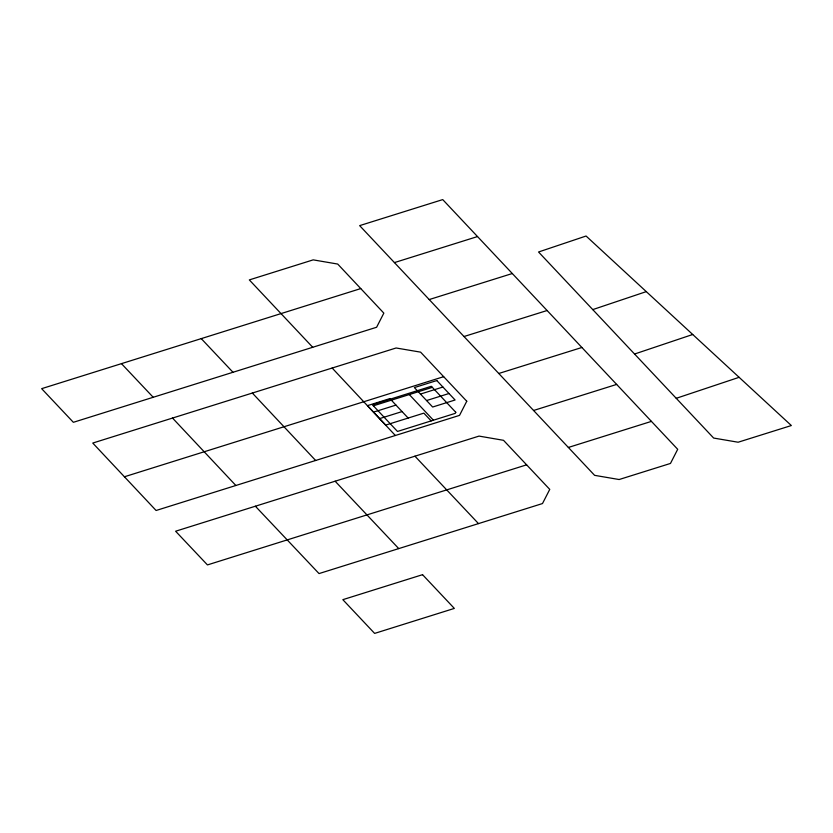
<?xml version="1.0" encoding="UTF-8"?>
<svg xmlns="http://www.w3.org/2000/svg" width="833" height="833" viewBox="0 0 833 833"><rect width="100%" height="100%" fill="white"/><g stroke="black" fill="none" stroke-linecap="round" stroke-linejoin="round"><path stroke-width="1.25" d="M592.752 309.605L646.283 291.623L791.35 425.538L738.121 442.229L713.642 438.054L538.545 251.993L586.078 236.02L646.283 291.623M634.559 354.025L692.723 334.491M676.229 398.309L739.1 377.318M394.436 262.593L477.517 236.562L677.698 449.299L670.471 463.44L619.127 479.527L594.606 475.341L359.648 225.628L442.729 199.597L477.517 236.562M121.462 363.646L360.762 288.582L383.836 313.125L376.61 327.254L73.356 422.31L41.65 388.667L121.462 363.646L153.199 397.279M429.214 299.557L512.295 273.526M464.012 336.522L547.104 310.511M124.419 476.778L443.677 376.693M373.382 405.806L432.327 387.345M420.467 394.071L442.906 387.033M373.517 412.127L395.967 405.098M498.78 373.486L581.892 347.486M426.558 400.548L448.997 393.509M379.609 418.603L402.058 411.575M533.557 410.492L616.67 384.409M568.366 447.456L651.427 421.383M526.633 464.835L207.448 564.92L175.607 531.225L479.037 436.096L503.517 440.313L549.749 489.387L542.491 503.549L319.029 573.583L255.377 506.225M335.137 481.214L398.747 548.593M478.486 523.603L414.949 456.192M201.232 338.604L232.99 372.278M360.762 288.582L337.719 264.061L313.198 259.865L249.317 279.909L312.719 347.288M409.295 394.561L433.399 420.207M431.161 420.904L423.851 413.137L385.7 425.09L367.436 405.65L389.875 398.611L408.149 418.051M252.337 393.041L315.645 460.482M172.525 418.062L235.864 485.493M332.159 368.03L395.352 435.492M455.786 412.293L455.234 413.366L397.497 431.452L372.393 404.755L431.338 386.283L455.786 412.293M466.761 401.235L459.535 415.375L156.094 510.494L92.755 443.062L396.112 347.986L420.603 352.151L466.761 401.235M436.815 380.556L414.376 387.584L432.65 407.025L455.089 399.996L436.815 380.556M422.55 574.676L342.842 599.666L374.631 633.403L454.339 608.413L422.55 574.676"/></g></svg>
